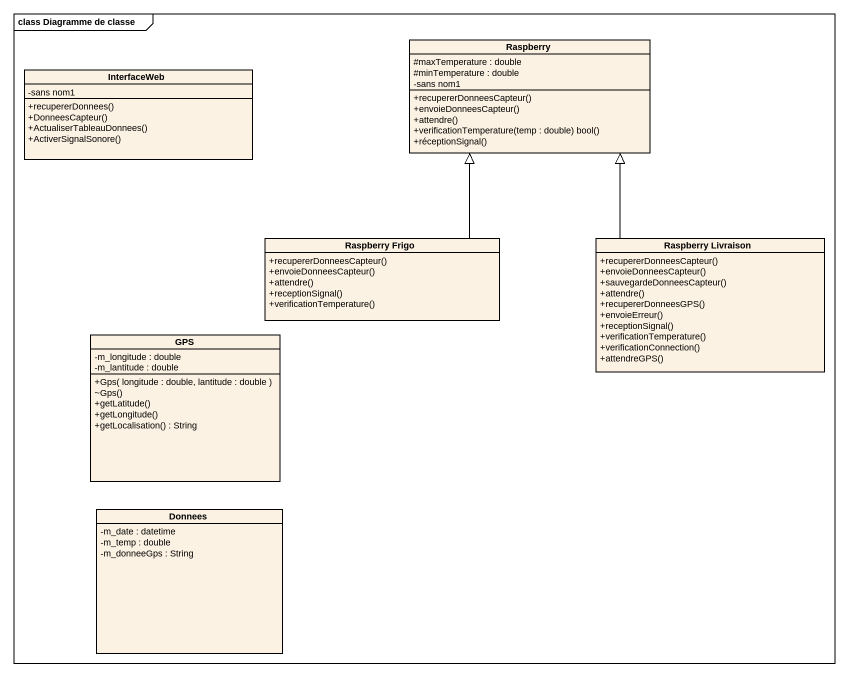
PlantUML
@startuml
mainframe class Diagramme de classe
hide circle
hide empty members
skinparam classAttributeIconSize 0
class Raspberry {
  #maxTemperature : double
  #minTemperature : double
  -sans nom1
  +recupererDonneesCapteur()
  +envoieDonneesCapteur()
  +attendre()
  +verificationTemperature(temp : double) bool()
  +réceptionSignal()
}
class InterfaceWeb {
  -sans nom1
  +recupererDonnees()
  +DonneesCapteur()
  +ActualiserTableauDonnees()
  +ActiverSignalSonore()
}
class "Raspberry Frigo" as Raspberry_Frigo {
  +recupererDonneesCapteur()
  +envoieDonneesCapteur()
  +attendre()
  +receptionSignal()
  +verificationTemperature()
}
class "Raspberry Livraison" as Raspberry_Livraison {
  +recupererDonneesCapteur()
  +envoieDonneesCapteur()
  +sauvegardeDonneesCapteur()
  +attendre()
  +recupererDonneesGPS()
  +envoieErreur()
  +receptionSignal()
  +verificationTemperature()
  +verificationConnection()
  +attendreGPS()
}
class GPS {
  -m_longitude : double
  -m_lantitude : double
  +Gps( longitude : double, lantitude : double )
  ~Gps()
  +getLatitude()
  +getLongitude()
  +getLocalisation() : String
}
class Donnees {
  -m_date : datetime
  -m_temp : double
  -m_donneeGps : String
}
Raspberry_Frigo -up-|> Raspberry
Raspberry_Livraison -up-|> Raspberry
@enduml
